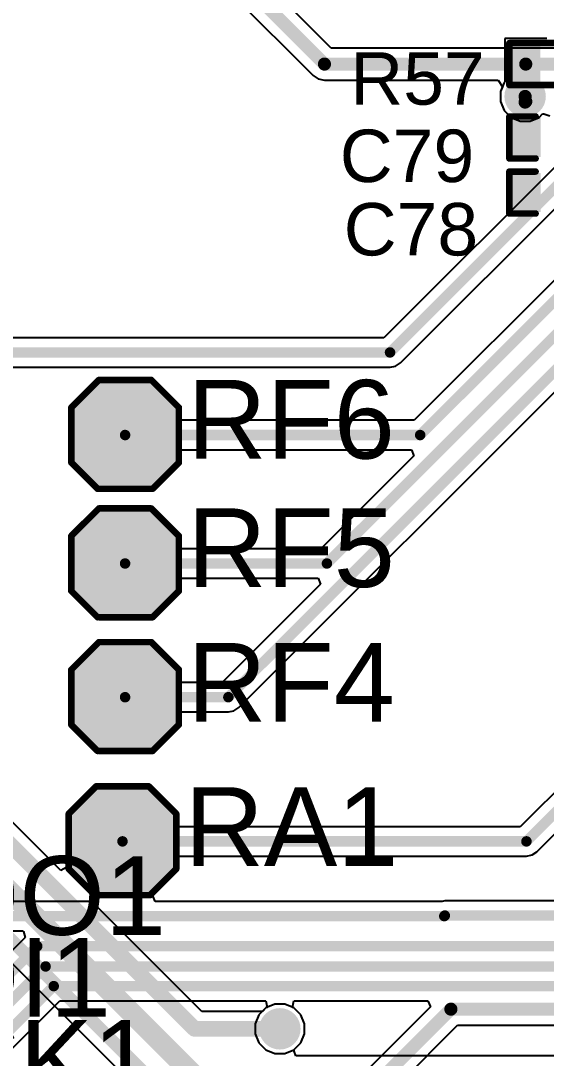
# Model space of a CAD drawing. Header units: millimetres. Extents: x -0.13 to 3.86, y -0.01 to 4.3.
# Drawn here: x 0.467 to 0.868, y 2.012 to 2.803 of the extents above; entities that cross this region are included whole.
import ezdxf

# ---------------------------------------------------------------- set-up
doc = ezdxf.new("R2010")
doc.units = ezdxf.units.MM
doc.header["$MEASUREMENT"] = 0
for name, color, linetype in [('BottomLayer', 5, 'Continuous'), ('BottomSolder', 6, 'Continuous'), ('MultiLayer', 9, 'Continuous'), ('PadHoleLayer', 156, 'Continuous'), ('TopLayer', 1, 'Continuous'), ('TopOverlay', 2, 'Continuous'), ('TopPaste', 8, 'Continuous'), ('TopSolder', 216, 'Continuous'), ('ViaHoleLayer', 16, 'Continuous')]:
    doc.layers.add(name, color=color, linetype=linetype)
doc.styles.add('Arial', font='arial.ttf', dxfattribs={"height": 0.2})

# ---------------------------------------------------------------- blocks, each defined once
blk = doc.blocks.new('C___0402_44')
at = {"layer": 'TopLayer'}
for points in [[(-0.0275, -0.0125), (-0.0275, 0.0125), (-0.0095, 0.0125), (-0.0095, -0.0125)], [(0.0095, -0.0125), (0.0095, 0.0125), (0.0275, 0.0125), (0.0275, -0.0125)]]:
    blk.add_hatch(color=1, dxfattribs=at).paths.add_polyline_path(points)
at = {"layer": 'TopPaste'}
for points in [[(-0.0275, -0.0125), (-0.0275, 0.0125), (-0.0095, 0.0125), (-0.0095, -0.0125)], [(0.0095, -0.0125), (0.0095, 0.0125), (0.0275, 0.0125), (0.0275, -0.0125)]]:
    blk.add_hatch(color=8, dxfattribs=at).paths.add_polyline_path(points)
at = {"layer": 'TopSolder'}
for points in [[(-0.02986, -0.01486), (-0.02986, 0.01486), (-0.00714, 0.01486), (-0.00714, -0.01486)], [(0.00714, -0.01486), (0.00714, 0.01486), (0.02986, 0.01486), (0.02986, -0.01486)]]:
    blk.add_hatch(color=216, dxfattribs=at).paths.add_polyline_path(points)
at = {"layer": 'TopOverlay', "const_width": 0.005}
for points in [[(-0.011, 0.016), (-0.031, 0.016)], [(-0.031, 0.016), (-0.031, -0.016)], [(0.031, 0.016), (0.011, 0.016)], [(0.031, 0.016), (0.031, -0.016)], [(-0.011, -0.016), (-0.031, -0.016)], [(0.031, -0.016), (0.011, -0.016)]]:
    blk.add_lwpolyline(points, dxfattribs=at)
at = {"layer": 'TopOverlay', "const_width": 0.0025}
for points in [[(-0.03225, 0.016, 1), (-0.02975, 0.016, 1)], [(-0.03225, 0.016, 1), (-0.02975, 0.016, 1)], [(-0.01225, 0.016, 1), (-0.00975, 0.016, 1)], [(0.00975, 0.016, 1), (0.01225, 0.016, 1)], [(0.02975, 0.016, 1), (0.03225, 0.016, 1)], [(0.02975, 0.016, 1), (0.03225, 0.016, 1)], [(-0.03225, -0.016, 1), (-0.02975, -0.016, 1)], [(-0.03225, -0.016, 1), (-0.02975, -0.016, 1)], [(-0.01225, -0.016, 1), (-0.00975, -0.016, 1)], [(0.00975, -0.016, 1), (0.01225, -0.016, 1)], [(0.02975, -0.016, 1), (0.03225, -0.016, 1)], [(0.02975, -0.016, 1), (0.03225, -0.016, 1)]]:
    blk.add_lwpolyline(points, format="xyb", close=True, dxfattribs=at)
blk = doc.blocks.new('C___0402_45')
at = {"layer": 'TopLayer'}
for points in [[(-0.0275, -0.0125), (-0.0275, 0.0125), (-0.0095, 0.0125), (-0.0095, -0.0125)], [(0.0095, -0.0125), (0.0095, 0.0125), (0.0275, 0.0125), (0.0275, -0.0125)]]:
    blk.add_hatch(color=1, dxfattribs=at).paths.add_polyline_path(points)
at = {"layer": 'TopPaste'}
for points in [[(-0.0275, -0.0125), (-0.0275, 0.0125), (-0.0095, 0.0125), (-0.0095, -0.0125)], [(0.0095, -0.0125), (0.0095, 0.0125), (0.0275, 0.0125), (0.0275, -0.0125)]]:
    blk.add_hatch(color=8, dxfattribs=at).paths.add_polyline_path(points)
at = {"layer": 'TopSolder'}
for points in [[(-0.02986, -0.01486), (-0.02986, 0.01486), (-0.00714, 0.01486), (-0.00714, -0.01486)], [(0.00714, -0.01486), (0.00714, 0.01486), (0.02986, 0.01486), (0.02986, -0.01486)]]:
    blk.add_hatch(color=216, dxfattribs=at).paths.add_polyline_path(points)
at = {"layer": 'TopOverlay', "const_width": 0.005}
for points in [[(-0.011, 0.016), (-0.031, 0.016)], [(-0.031, 0.016), (-0.031, -0.016)], [(0.031, 0.016), (0.011, 0.016)], [(0.031, 0.016), (0.031, -0.016)], [(-0.011, -0.016), (-0.031, -0.016)], [(0.031, -0.016), (0.011, -0.016)]]:
    blk.add_lwpolyline(points, dxfattribs=at)
at = {"layer": 'TopOverlay', "const_width": 0.0025}
for points in [[(-0.03225, 0.016, 1), (-0.02975, 0.016, 1)], [(-0.03225, 0.016, 1), (-0.02975, 0.016, 1)], [(-0.01225, 0.016, 1), (-0.00975, 0.016, 1)], [(0.00975, 0.016, 1), (0.01225, 0.016, 1)], [(0.02975, 0.016, 1), (0.03225, 0.016, 1)], [(0.02975, 0.016, 1), (0.03225, 0.016, 1)], [(-0.03225, -0.016, 1), (-0.02975, -0.016, 1)], [(-0.03225, -0.016, 1), (-0.02975, -0.016, 1)], [(-0.01225, -0.016, 1), (-0.00975, -0.016, 1)], [(0.00975, -0.016, 1), (0.01225, -0.016, 1)], [(0.02975, -0.016, 1), (0.03225, -0.016, 1)], [(0.02975, -0.016, 1), (0.03225, -0.016, 1)]]:
    blk.add_lwpolyline(points, format="xyb", close=True, dxfattribs=at)
blk = doc.blocks.new('T____P______TH_1_8___H_________0_92___61')
at = {"layer": 'BottomLayer'}
blk.add_hatch(color=5, dxfattribs=at).paths.add_polyline_path([(0.01772, 0.03543), (-0.01772, 0.03543), (-0.03543, 0.01772), (-0.03543, -0.01772), (-0.01772, -0.03543), (0.01772, -0.03543), (0.03543, -0.01772), (0.03543, 0.01772)])
at = {"layer": 'BottomSolder'}
blk.add_hatch(color=6, dxfattribs=at).paths.add_polyline_path([(0.01972, 0.03943), (-0.01972, 0.03943), (-0.03943, 0.01972), (-0.03943, -0.01972), (-0.01972, -0.03943), (0.01972, -0.03943), (0.03943, -0.01972), (0.03943, 0.01972)])
at = {"layer": 'MultiLayer'}
blk.add_hatch(color=9, dxfattribs=at).paths.add_polyline_path([(0.01772, 0.03543), (-0.01772, 0.03543), (-0.03543, 0.01772), (-0.03543, -0.01772), (-0.01772, -0.03543), (0.01772, -0.03543), (0.03543, -0.01772), (0.03543, 0.01772)])
at = {"layer": 'PadHoleLayer'}
h = blk.add_hatch(color=156, dxfattribs=at)
edge = h.paths.add_edge_path()
edge.add_arc((0, 0), 0.01811, 0, 360)
at = {"layer": 'TopLayer'}
blk.add_hatch(color=1, dxfattribs=at).paths.add_polyline_path([(0.01772, 0.03543), (-0.01772, 0.03543), (-0.03543, 0.01772), (-0.03543, -0.01772), (-0.01772, -0.03543), (0.01772, -0.03543), (0.03543, -0.01772), (0.03543, 0.01772)])
at = {"layer": 'TopSolder'}
blk.add_hatch(color=216, dxfattribs=at).paths.add_polyline_path([(0.01972, 0.03943), (-0.01972, 0.03943), (-0.03943, 0.01972), (-0.03943, -0.01972), (-0.01972, -0.03943), (0.01972, -0.03943), (0.03943, -0.01972), (0.03943, 0.01972)])
at = {"layer": 'TopOverlay', "const_width": 0.005}
for points in [[(-0.041, 0.021), (-0.02, 0.042)], [(-0.02, 0.042), (0.02, 0.042)], [(0.02, 0.042), (0.041, 0.021)], [(-0.041, -0.021), (-0.041, 0.021)], [(0.041, -0.021), (0.041, 0.021)], [(-0.041, -0.021), (-0.021, -0.041)], [(0.021, -0.041), (0.041, -0.021)], [(-0.02, -0.041), (0.021, -0.041)]]:
    blk.add_lwpolyline(points, dxfattribs=at)
at = {"layer": 'TopOverlay', "const_width": 0.0025}
for points in [[(-0.02125, 0.042, 1), (-0.01875, 0.042, 1)], [(-0.02125, 0.042, 1), (-0.01875, 0.042, 1)], [(0.01875, 0.042, 1), (0.02125, 0.042, 1)], [(0.01875, 0.042, 1), (0.02125, 0.042, 1)], [(-0.04225, 0.021, 1), (-0.03975, 0.021, 1)], [(-0.04225, 0.021, 1), (-0.03975, 0.021, 1)], [(0.03975, 0.021, 1), (0.04225, 0.021, 1)], [(0.03975, 0.021, 1), (0.04225, 0.021, 1)], [(-0.04225, -0.021, 1), (-0.03975, -0.021, 1)], [(-0.04225, -0.021, 1), (-0.03975, -0.021, 1)], [(0.03975, -0.021, 1), (0.04225, -0.021, 1)], [(0.03975, -0.021, 1), (0.04225, -0.021, 1)], [(-0.02225, -0.041, 1), (-0.01975, -0.041, 1)], [(-0.02125, -0.041, 1), (-0.01875, -0.041, 1)], [(0.01975, -0.041, 1), (0.02225, -0.041, 1)], [(0.01975, -0.041, 1), (0.02225, -0.041, 1)]]:
    blk.add_lwpolyline(points, format="xyb", close=True, dxfattribs=at)
blk = doc.blocks.new('T____P______TH_1_8___H_________0_92___62')
at = {"layer": 'BottomLayer'}
blk.add_hatch(color=5, dxfattribs=at).paths.add_polyline_path([(0.01772, 0.03543), (-0.01772, 0.03543), (-0.03543, 0.01772), (-0.03543, -0.01772), (-0.01772, -0.03543), (0.01772, -0.03543), (0.03543, -0.01772), (0.03543, 0.01772)])
at = {"layer": 'BottomSolder'}
blk.add_hatch(color=6, dxfattribs=at).paths.add_polyline_path([(0.01972, 0.03943), (-0.01972, 0.03943), (-0.03943, 0.01972), (-0.03943, -0.01972), (-0.01972, -0.03943), (0.01972, -0.03943), (0.03943, -0.01972), (0.03943, 0.01972)])
at = {"layer": 'MultiLayer'}
blk.add_hatch(color=9, dxfattribs=at).paths.add_polyline_path([(0.01772, 0.03543), (-0.01772, 0.03543), (-0.03543, 0.01772), (-0.03543, -0.01772), (-0.01772, -0.03543), (0.01772, -0.03543), (0.03543, -0.01772), (0.03543, 0.01772)])
at = {"layer": 'PadHoleLayer'}
h = blk.add_hatch(color=156, dxfattribs=at)
edge = h.paths.add_edge_path()
edge.add_arc((0, 0), 0.01811, 0, 360)
at = {"layer": 'TopLayer'}
blk.add_hatch(color=1, dxfattribs=at).paths.add_polyline_path([(0.01772, 0.03543), (-0.01772, 0.03543), (-0.03543, 0.01772), (-0.03543, -0.01772), (-0.01772, -0.03543), (0.01772, -0.03543), (0.03543, -0.01772), (0.03543, 0.01772)])
at = {"layer": 'TopSolder'}
blk.add_hatch(color=216, dxfattribs=at).paths.add_polyline_path([(0.01972, 0.03943), (-0.01972, 0.03943), (-0.03943, 0.01972), (-0.03943, -0.01972), (-0.01972, -0.03943), (0.01972, -0.03943), (0.03943, -0.01972), (0.03943, 0.01972)])
at = {"layer": 'TopOverlay', "const_width": 0.005}
for points in [[(-0.041, 0.021), (-0.02, 0.042)], [(-0.02, 0.042), (0.02, 0.042)], [(0.02, 0.042), (0.041, 0.021)], [(-0.041, -0.021), (-0.041, 0.021)], [(0.041, -0.021), (0.041, 0.021)], [(-0.041, -0.021), (-0.021, -0.041)], [(0.021, -0.041), (0.041, -0.021)], [(-0.02, -0.041), (0.021, -0.041)]]:
    blk.add_lwpolyline(points, dxfattribs=at)
at = {"layer": 'TopOverlay', "const_width": 0.0025}
for points in [[(-0.02125, 0.042, 1), (-0.01875, 0.042, 1)], [(-0.02125, 0.042, 1), (-0.01875, 0.042, 1)], [(0.01875, 0.042, 1), (0.02125, 0.042, 1)], [(0.01875, 0.042, 1), (0.02125, 0.042, 1)], [(-0.04225, 0.021, 1), (-0.03975, 0.021, 1)], [(-0.04225, 0.021, 1), (-0.03975, 0.021, 1)], [(0.03975, 0.021, 1), (0.04225, 0.021, 1)], [(0.03975, 0.021, 1), (0.04225, 0.021, 1)], [(-0.04225, -0.021, 1), (-0.03975, -0.021, 1)], [(-0.04225, -0.021, 1), (-0.03975, -0.021, 1)], [(0.03975, -0.021, 1), (0.04225, -0.021, 1)], [(0.03975, -0.021, 1), (0.04225, -0.021, 1)], [(-0.02225, -0.041, 1), (-0.01975, -0.041, 1)], [(-0.02125, -0.041, 1), (-0.01875, -0.041, 1)], [(0.01975, -0.041, 1), (0.02225, -0.041, 1)], [(0.01975, -0.041, 1), (0.02225, -0.041, 1)]]:
    blk.add_lwpolyline(points, format="xyb", close=True, dxfattribs=at)
blk = doc.blocks.new('T____P______TH_1_8___H_________0_92___64')
at = {"layer": 'BottomLayer'}
blk.add_hatch(color=5, dxfattribs=at).paths.add_polyline_path([(0.01772, 0.03543), (-0.01772, 0.03543), (-0.03543, 0.01772), (-0.03543, -0.01772), (-0.01772, -0.03543), (0.01772, -0.03543), (0.03543, -0.01772), (0.03543, 0.01772)])
at = {"layer": 'BottomSolder'}
blk.add_hatch(color=6, dxfattribs=at).paths.add_polyline_path([(0.01972, 0.03943), (-0.01972, 0.03943), (-0.03943, 0.01972), (-0.03943, -0.01972), (-0.01972, -0.03943), (0.01972, -0.03943), (0.03943, -0.01972), (0.03943, 0.01972)])
at = {"layer": 'MultiLayer'}
blk.add_hatch(color=9, dxfattribs=at).paths.add_polyline_path([(0.01772, 0.03543), (-0.01772, 0.03543), (-0.03543, 0.01772), (-0.03543, -0.01772), (-0.01772, -0.03543), (0.01772, -0.03543), (0.03543, -0.01772), (0.03543, 0.01772)])
at = {"layer": 'PadHoleLayer'}
h = blk.add_hatch(color=156, dxfattribs=at)
edge = h.paths.add_edge_path()
edge.add_arc((0, 0), 0.01811, 0, 360)
at = {"layer": 'TopLayer'}
blk.add_hatch(color=1, dxfattribs=at).paths.add_polyline_path([(0.01772, 0.03543), (-0.01772, 0.03543), (-0.03543, 0.01772), (-0.03543, -0.01772), (-0.01772, -0.03543), (0.01772, -0.03543), (0.03543, -0.01772), (0.03543, 0.01772)])
at = {"layer": 'TopSolder'}
blk.add_hatch(color=216, dxfattribs=at).paths.add_polyline_path([(0.01972, 0.03943), (-0.01972, 0.03943), (-0.03943, 0.01972), (-0.03943, -0.01972), (-0.01972, -0.03943), (0.01972, -0.03943), (0.03943, -0.01972), (0.03943, 0.01972)])
at = {"layer": 'TopOverlay', "const_width": 0.005}
for points in [[(-0.041, 0.021), (-0.02, 0.042)], [(-0.02, 0.042), (0.02, 0.042)], [(0.02, 0.042), (0.041, 0.021)], [(-0.041, -0.021), (-0.041, 0.021)], [(0.041, -0.021), (0.041, 0.021)], [(-0.041, -0.021), (-0.021, -0.041)], [(0.021, -0.041), (0.041, -0.021)], [(-0.02, -0.041), (0.021, -0.041)]]:
    blk.add_lwpolyline(points, dxfattribs=at)
at = {"layer": 'TopOverlay', "const_width": 0.0025}
for points in [[(-0.02125, 0.042, 1), (-0.01875, 0.042, 1)], [(-0.02125, 0.042, 1), (-0.01875, 0.042, 1)], [(0.01875, 0.042, 1), (0.02125, 0.042, 1)], [(0.01875, 0.042, 1), (0.02125, 0.042, 1)], [(-0.04225, 0.021, 1), (-0.03975, 0.021, 1)], [(-0.04225, 0.021, 1), (-0.03975, 0.021, 1)], [(0.03975, 0.021, 1), (0.04225, 0.021, 1)], [(0.03975, 0.021, 1), (0.04225, 0.021, 1)], [(-0.04225, -0.021, 1), (-0.03975, -0.021, 1)], [(-0.04225, -0.021, 1), (-0.03975, -0.021, 1)], [(0.03975, -0.021, 1), (0.04225, -0.021, 1)], [(0.03975, -0.021, 1), (0.04225, -0.021, 1)], [(-0.02225, -0.041, 1), (-0.01975, -0.041, 1)], [(-0.02125, -0.041, 1), (-0.01875, -0.041, 1)], [(0.01975, -0.041, 1), (0.02225, -0.041, 1)], [(0.01975, -0.041, 1), (0.02225, -0.041, 1)]]:
    blk.add_lwpolyline(points, format="xyb", close=True, dxfattribs=at)
blk = doc.blocks.new('T____P______TH_1_8___H_________0_92___73')
at = {"layer": 'BottomLayer'}
blk.add_hatch(color=5, dxfattribs=at).paths.add_polyline_path([(0.01772, 0.03543), (-0.01772, 0.03543), (-0.03543, 0.01772), (-0.03543, -0.01772), (-0.01772, -0.03543), (0.01772, -0.03543), (0.03543, -0.01772), (0.03543, 0.01772)])
at = {"layer": 'BottomSolder'}
blk.add_hatch(color=6, dxfattribs=at).paths.add_polyline_path([(0.01972, 0.03943), (-0.01972, 0.03943), (-0.03943, 0.01972), (-0.03943, -0.01972), (-0.01972, -0.03943), (0.01972, -0.03943), (0.03943, -0.01972), (0.03943, 0.01972)])
at = {"layer": 'MultiLayer'}
blk.add_hatch(color=9, dxfattribs=at).paths.add_polyline_path([(0.01772, 0.03543), (-0.01772, 0.03543), (-0.03543, 0.01772), (-0.03543, -0.01772), (-0.01772, -0.03543), (0.01772, -0.03543), (0.03543, -0.01772), (0.03543, 0.01772)])
at = {"layer": 'PadHoleLayer'}
h = blk.add_hatch(color=156, dxfattribs=at)
edge = h.paths.add_edge_path()
edge.add_arc((0, 0), 0.01811, 0, 360)
at = {"layer": 'TopLayer'}
blk.add_hatch(color=1, dxfattribs=at).paths.add_polyline_path([(0.01772, 0.03543), (-0.01772, 0.03543), (-0.03543, 0.01772), (-0.03543, -0.01772), (-0.01772, -0.03543), (0.01772, -0.03543), (0.03543, -0.01772), (0.03543, 0.01772)])
at = {"layer": 'TopSolder'}
blk.add_hatch(color=216, dxfattribs=at).paths.add_polyline_path([(0.01972, 0.03943), (-0.01972, 0.03943), (-0.03943, 0.01972), (-0.03943, -0.01972), (-0.01972, -0.03943), (0.01972, -0.03943), (0.03943, -0.01972), (0.03943, 0.01972)])
at = {"layer": 'TopOverlay', "const_width": 0.005}
for points in [[(-0.041, 0.021), (-0.02, 0.042)], [(-0.02, 0.042), (0.02, 0.042)], [(0.02, 0.042), (0.041, 0.021)], [(-0.041, -0.021), (-0.041, 0.021)], [(0.041, -0.021), (0.041, 0.021)], [(-0.041, -0.021), (-0.021, -0.041)], [(0.021, -0.041), (0.041, -0.021)], [(-0.02, -0.041), (0.021, -0.041)]]:
    blk.add_lwpolyline(points, dxfattribs=at)
at = {"layer": 'TopOverlay', "const_width": 0.0025}
for points in [[(-0.02125, 0.042, 1), (-0.01875, 0.042, 1)], [(-0.02125, 0.042, 1), (-0.01875, 0.042, 1)], [(0.01875, 0.042, 1), (0.02125, 0.042, 1)], [(0.01875, 0.042, 1), (0.02125, 0.042, 1)], [(-0.04225, 0.021, 1), (-0.03975, 0.021, 1)], [(-0.04225, 0.021, 1), (-0.03975, 0.021, 1)], [(0.03975, 0.021, 1), (0.04225, 0.021, 1)], [(0.03975, 0.021, 1), (0.04225, 0.021, 1)], [(-0.04225, -0.021, 1), (-0.03975, -0.021, 1)], [(-0.04225, -0.021, 1), (-0.03975, -0.021, 1)], [(0.03975, -0.021, 1), (0.04225, -0.021, 1)], [(0.03975, -0.021, 1), (0.04225, -0.021, 1)], [(-0.02225, -0.041, 1), (-0.01975, -0.041, 1)], [(-0.02125, -0.041, 1), (-0.01875, -0.041, 1)], [(0.01975, -0.041, 1), (0.02225, -0.041, 1)], [(0.01975, -0.041, 1), (0.02225, -0.041, 1)]]:
    blk.add_lwpolyline(points, format="xyb", close=True, dxfattribs=at)
blk = doc.blocks.new('R___0402_98')
at = {"layer": 'TopLayer'}
for points in [[(-0.0275, -0.0125), (-0.0275, 0.0125), (-0.0095, 0.0125), (-0.0095, -0.0125)], [(0.0095, -0.0125), (0.0095, 0.0125), (0.0275, 0.0125), (0.0275, -0.0125)]]:
    blk.add_hatch(color=1, dxfattribs=at).paths.add_polyline_path(points)
at = {"layer": 'TopPaste'}
for points in [[(-0.0275, -0.0125), (-0.0275, 0.0125), (-0.0095, 0.0125), (-0.0095, -0.0125)], [(0.0095, -0.0125), (0.0095, 0.0125), (0.0275, 0.0125), (0.0275, -0.0125)]]:
    blk.add_hatch(color=8, dxfattribs=at).paths.add_polyline_path(points)
at = {"layer": 'TopSolder'}
for points in [[(-0.02966, -0.01467), (-0.02966, 0.01467), (-0.00733, 0.01467), (-0.00733, -0.01467)], [(0.00734, -0.01467), (0.00734, 0.01467), (0.02967, 0.01467), (0.02967, -0.01467)]]:
    blk.add_hatch(color=216, dxfattribs=at).paths.add_polyline_path(points)
at = {"layer": 'TopOverlay'}
for points, const_width in [([(-0.031, -0.016), (-0.031, 0.016)], 0.005), ([(-0.031, 0.016), (0.031, 0.016)], 0.005), ([(0.031, -0.016), (0.031, 0.016)], 0.005), ([(-0.031, -0.016), (0.031, -0.016)], 0.005), ([(-0.032, -0.017), (0.032, -0.017)], 0.000127)]:
    blk.add_lwpolyline(points, dxfattribs=dict(at, const_width=const_width))
for points, const_width in [([(-0.03225, 0.016, 1), (-0.02975, 0.016, 1)], 0.0025), ([(-0.03225, 0.016, 1), (-0.02975, 0.016, 1)], 0.0025), ([(0.02975, 0.016, 1), (0.03225, 0.016, 1)], 0.0025), ([(0.02975, 0.016, 1), (0.03225, 0.016, 1)], 0.0025), ([(-0.03225, -0.016, 1), (-0.02975, -0.016, 1)], 0.0025), ([(-0.03225, -0.016, 1), (-0.02975, -0.016, 1)], 0.0025), ([(0.02975, -0.016, 1), (0.03225, -0.016, 1)], 0.0025), ([(0.02975, -0.016, 1), (0.03225, -0.016, 1)], 0.0025), ([(-0.03203, -0.017, 1), (-0.03197, -0.017, 1)], 0.0000635), ([(0.03197, -0.017, 1), (0.03203, -0.017, 1)], 0.0000635)]:
    blk.add_lwpolyline(points, format="xyb", close=True, dxfattribs=dict(at, const_width=const_width))

msp = doc.modelspace()

# ---------------------------------------------------------------- hatches: boundary and pattern name
at = {"layer": 'BottomLayer'}
h = msp.add_hatch(color=5, dxfattribs=at)
edge = h.paths.add_edge_path()
edge.add_arc((0.852, 2.74531), 0.01181, 0, 360)
h = msp.add_hatch(color=5, dxfattribs=at)
edge = h.paths.add_edge_path()
edge.add_arc((0.665, 2.034), 0.01181, 0, 360)
at = {"layer": 'BottomSolder'}
h = msp.add_hatch(color=6, dxfattribs=at)
edge = h.paths.add_edge_path()
edge.add_arc((0.852, 2.74531), 0.01581, 0, 360)
h = msp.add_hatch(color=6, dxfattribs=at)
edge = h.paths.add_edge_path()
edge.add_arc((0.665, 2.034), 0.01581, 0, 360)
at = {"layer": 'TopLayer'}
h = msp.add_hatch(color=1, dxfattribs=at)
edge = h.paths.add_edge_path()
edge.add_arc((0.852, 2.74531), 0.01181, 0, 360)
h = msp.add_hatch(color=1, dxfattribs=at)
edge = h.paths.add_edge_path()
edge.add_arc((0.665, 2.034), 0.01181, 0, 360)
at = {"layer": 'ViaHoleLayer'}
h = msp.add_hatch(color=16, dxfattribs=at)
edge = h.paths.add_edge_path()
edge.add_arc((0.852, 2.74531), 0.00591, 0, 360)
h = msp.add_hatch(color=16, dxfattribs=at)
edge = h.paths.add_edge_path()
edge.add_arc((0.665, 2.034), 0.00591, 0, 360)

# ---------------------------------------------------------------- linework, layer by layer
at = {"layer": 'BottomLayer'}
for p, q in [((0.70407, 2.78224), (0.52765, 2.95865)), ((0.51393, 2.93776), (0.69035, 2.76135)), ((0.91063, 2.78224), (0.70407, 2.78224)), ((0.75693, 2.54207), (0.99465, 2.77978)), ((0.69035, 2.76135), (0.69432, 2.7587)), ((0.69432, 2.7587), (0.699, 2.75776)), ((0.699, 2.75776), (0.83139, 2.75776)), ((0.83139, 2.75776), (0.83473, 2.75276)), ((0.83473, 2.75276), (0.83319, 2.74905)), ((0.83319, 2.74905), (0.83319, 2.74157)), ((0.83319, 2.74157), (0.83605, 2.73466)), ((0.83605, 2.73466), (0.84134, 2.72936)), ((0.86266, 2.72936), (0.8653, 2.732)), ((0.8653, 2.732), (0.86626, 2.73205)), ((0.86626, 2.73205), (0.8709, 2.73054)), ((0.84134, 2.72936), (0.84826, 2.7265)), ((0.84826, 2.7265), (0.85574, 2.7265)), ((0.85574, 2.7265), (0.86266, 2.72936)), ((0.89645, 2.71331), (0.74435, 2.56122)), ((0.74435, 2.56122), (0.21, 2.56122)), ((0.75329, 2.53964), (0.75693, 2.54207)), ((0.21, 2.53878), (0.749, 2.53878)), ((0.749, 2.53878), (0.75329, 2.53964)), ((0.749, 2.53878), (0.749, 2.53878)), ((0.52578, 2.52943), (0.50457, 2.50822)), ((0.56822, 2.52943), (0.52578, 2.52943)), ((0.58943, 2.50822), (0.56822, 2.52943)), ((0.50457, 2.50822), (0.50457, 2.46578)), ((0.58943, 2.46578), (0.58943, 2.50822)), ((0.50457, 2.46578), (0.52578, 2.44457)), ((0.56822, 2.44457), (0.58943, 2.46578)), ((0.52578, 2.44457), (0.56822, 2.44457)), ((0.52578, 2.43143), (0.50457, 2.41022)), ((0.56822, 2.43143), (0.52578, 2.43143)), ((0.58943, 2.41022), (0.56822, 2.43143)), ((0.50457, 2.41022), (0.50457, 2.36778)), ((0.58943, 2.36778), (0.58943, 2.41022)), ((1.05278, 2.39265), (0.84835, 2.18822)), ((0.86093, 2.16907), (1.07193, 2.38007)), ((0.50457, 2.36778), (0.52578, 2.34657)), ((0.56822, 2.34657), (0.58943, 2.36778)), ((0.52578, 2.34657), (0.56822, 2.34657)), ((0.52578, 2.32943), (0.50457, 2.30822)), ((0.56822, 2.32943), (0.52578, 2.32943)), ((0.58943, 2.30822), (0.56822, 2.32943)), ((0.50457, 2.30822), (0.50457, 2.26578)), ((0.58943, 2.26578), (0.58943, 2.30822)), ((0.50457, 2.26578), (0.52578, 2.24457)), ((0.56822, 2.24457), (0.58943, 2.26578)), ((0.52578, 2.24457), (0.56822, 2.24457)), ((0.52378, 2.21943), (0.50257, 2.19822)), ((0.56622, 2.21943), (0.52378, 2.21943)), ((0.58743, 2.19822), (0.56622, 2.21943)), ((0.50257, 2.19822), (0.50257, 2.15578)), ((0.58743, 2.18822), (0.58743, 2.19822)), ((0.84835, 2.18822), (0.58743, 2.18822)), ((0.85729, 2.16664), (0.86093, 2.16907)), ((0.58743, 2.15578), (0.58743, 2.16578)), ((0.58743, 2.16578), (0.853, 2.16578)), ((0.853, 2.16578), (0.85729, 2.16664)), ((0.853, 2.16578), (0.853, 2.16578)), ((0.50257, 2.15578), (0.52214, 2.13622)), ((0.56787, 2.13622), (0.58743, 2.15578)), ((0.52006, 2.13122), (0.3397, 2.13122)), ((0.52214, 2.13622), (0.52006, 2.13122)), ((0.56994, 2.13122), (0.56787, 2.13622)), ((0.78875, 2.13122), (0.56994, 2.13122)), ((0.79079, 2.13162), (0.78875, 2.13122)), ((0.90476, 2.13162), (0.79079, 2.13162)), ((0.79079, 2.13162), (0.79079, 2.13162)), ((0.3397, 2.10878), (0.46909, 2.10878)), ((0.46909, 2.10878), (0.46946, 2.10831)), ((0.46946, 2.10831), (0.47092, 2.10378)), ((0.47092, 2.10378), (0.43585, 2.06872)), ((0.25393, 1.81207), (0.49724, 2.05538)), ((0.77986, 2.05076), (0.48991, 1.76081)), ((0.49724, 2.05538), (0.65439, 2.05538)), ((0.65539, 2.05038), (0.65434, 2.04995)), ((0.65439, 2.05538), (0.65539, 2.05038)), ((0.67461, 2.05038), (0.67561, 2.05538)), ((0.67566, 2.04995), (0.67461, 2.05038)), ((0.67561, 2.05538), (0.77794, 2.05538)), ((0.77794, 2.05538), (0.77986, 2.05076)), ((0.64905, 2.04466), (0.64619, 2.03774)), ((0.65434, 2.04995), (0.64905, 2.04466)), ((0.68095, 2.04466), (0.67566, 2.04995)), ((0.68381, 2.03774), (0.68095, 2.04466)), ((0.50721, 1.74351), (0.80047, 2.03676)), ((0.64619, 2.03774), (0.64619, 2.03026)), ((0.68381, 2.03026), (0.68381, 2.03774)), ((0.80047, 2.03676), (0.97563, 2.03676)), ((0.64619, 2.03026), (0.64905, 2.02334)), ((0.68095, 2.02334), (0.68381, 2.03026)), ((0.64905, 2.02334), (0.65434, 2.01805)), ((0.67566, 2.01805), (0.68095, 2.02334)), ((0.65434, 2.01805), (0.66126, 2.01519)), ((0.66126, 2.01519), (0.66874, 2.01519)), ((0.66874, 2.01519), (0.67566, 2.01805))]:
    msp.add_line(p, q, dxfattribs=at)
for points, const_width in [([(0.519, 2.95), (0.699, 2.77)], 0.01), ([(0.749, 2.55), (0.99, 2.791)], 0.008), ([(0.699, 2.77), (0.925, 2.77)], 0.01), ([(0.165, 2.55), (0.749, 2.55)], 0.008), ([(0.853, 2.177), (1.064, 2.388)], 0.008), ([(0.545, 2.177), (0.853, 2.177)], 0.008), ([(0.315, 2.12), (0.79038, 2.12)], 0.008), ([(0.79038, 2.12), (0.79079, 2.12041)], 0.008), ([(0.79079, 2.12041), (0.90941, 2.12041)], 0.008), ([(0.4405, 2.0575), (0.48, 2.097)], 0.008), ([(0.48, 2.097), (0.90721, 2.097)], 0.008), ([(0.39979, 1.995), (0.48638, 2.08159)], 0.008), ([(0.48638, 2.08159), (0.91338, 2.08159)], 0.008), ([(0.246, 1.82), (0.49259, 2.06659)], 0.008), ([(0.49259, 2.06659), (0.91959, 2.06659)], 0.008), ([(0.4884, 1.742), (0.7954, 2.049)], 0.01), ([(0.7954, 2.049), (0.99, 2.049)], 0.01)]:
    msp.add_lwpolyline(points, dxfattribs=dict(at, const_width=const_width))
for points, const_width in [([(0.6965, 2.77, 1), (0.7015, 2.77, 1)], 0.005), ([(0.6965, 2.77, 1), (0.7015, 2.77, 1)], 0.005), ([(0.747, 2.55, 1), (0.751, 2.55, 1)], 0.004), ([(0.747, 2.55, 1), (0.751, 2.55, 1)], 0.004), ([(0.543, 2.177, 1), (0.547, 2.177, 1)], 0.004), ([(0.851, 2.177, 1), (0.855, 2.177, 1)], 0.004), ([(0.851, 2.177, 1), (0.855, 2.177, 1)], 0.004), ([(0.78838, 2.12, 1), (0.79238, 2.12, 1)], 0.004), ([(0.78838, 2.12, 1), (0.79238, 2.12, 1)], 0.004), ([(0.78879, 2.12041, 1), (0.79279, 2.12041, 1)], 0.004), ([(0.78879, 2.12041, 1), (0.79279, 2.12041, 1)], 0.004), ([(0.478, 2.097, 1), (0.482, 2.097, 1)], 0.004), ([(0.478, 2.097, 1), (0.482, 2.097, 1)], 0.004), ([(0.48438, 2.08159, 1), (0.48838, 2.08159, 1)], 0.004), ([(0.48438, 2.08159, 1), (0.48838, 2.08159, 1)], 0.004), ([(0.49059, 2.06659, 1), (0.49459, 2.06659, 1)], 0.004), ([(0.49059, 2.06659, 1), (0.49459, 2.06659, 1)], 0.004), ([(0.7929, 2.049, 1), (0.7979, 2.049, 1)], 0.005), ([(0.7929, 2.049, 1), (0.7979, 2.049, 1)], 0.005)]:
    msp.add_lwpolyline(points, format="xyb", close=True, dxfattribs=dict(at, const_width=const_width))
at = {"layer": 'TopLayer'}
for p, q in [((0.8685, 2.7895), (0.8365, 2.7895)), ((0.8365, 2.7895), (0.8365, 2.75641)), ((0.83605, 2.75597), (0.83319, 2.74905)), ((0.8365, 2.75641), (0.83605, 2.75597)), ((0.83319, 2.74905), (0.83319, 2.74157)), ((0.83319, 2.74157), (0.83605, 2.73466)), ((0.83605, 2.73466), (0.84134, 2.72936)), ((0.86266, 2.72936), (0.8653, 2.732)), ((0.8653, 2.732), (0.86626, 2.73205)), ((0.86626, 2.73205), (0.8709, 2.73054)), ((0.84134, 2.72936), (0.84826, 2.7265)), ((0.84826, 2.7265), (0.85574, 2.7265)), ((0.85574, 2.7265), (0.86266, 2.72936)), ((0.9245, 2.65536), (0.76735, 2.49822)), ((0.63367, 2.27907), (0.9297, 2.5751)), ((0.52578, 2.52943), (0.50457, 2.50822)), ((0.56822, 2.52943), (0.52578, 2.52943)), ((0.58943, 2.50822), (0.56822, 2.52943)), ((0.50457, 2.50822), (0.50457, 2.46578)), ((0.58943, 2.49822), (0.58943, 2.50822)), ((0.76735, 2.49822), (0.58943, 2.49822)), ((0.58943, 2.46578), (0.58943, 2.47578)), ((0.58943, 2.47578), (0.76526, 2.47578)), ((0.76717, 2.47117), (0.69622, 2.40022)), ((0.76526, 2.47578), (0.76717, 2.47117)), ((0.50457, 2.46578), (0.52578, 2.44457)), ((0.56822, 2.44457), (0.58943, 2.46578)), ((0.52578, 2.44457), (0.56822, 2.44457)), ((0.52578, 2.43143), (0.50457, 2.41022)), ((0.56822, 2.43143), (0.52578, 2.43143)), ((0.58943, 2.41022), (0.56822, 2.43143)), ((0.50457, 2.41022), (0.50457, 2.36778)), ((0.58943, 2.40022), (0.58943, 2.41022)), ((0.69622, 2.40022), (0.58943, 2.40022)), ((0.58943, 2.36778), (0.58943, 2.37778)), ((0.58943, 2.37778), (0.69413, 2.37778)), ((0.69413, 2.37778), (0.69604, 2.37317)), ((0.50457, 2.36778), (0.52578, 2.34657)), ((0.56822, 2.34657), (0.58943, 2.36778)), ((0.69604, 2.37317), (0.62109, 2.29822)), ((0.498, 2.15475), (0.30025, 2.35249)), ((0.52578, 2.34657), (0.56822, 2.34657)), ((0.52578, 2.32943), (0.50457, 2.30822)), ((0.56822, 2.32943), (0.52578, 2.32943)), ((0.58943, 2.30822), (0.56822, 2.32943)), ((0.50457, 2.30822), (0.50457, 2.26578)), ((0.58943, 2.29822), (0.58943, 2.30822)), ((0.62109, 2.29822), (0.58943, 2.29822)), ((0.58943, 2.26578), (0.58943, 2.27578)), ((0.58943, 2.27578), (0.62574, 2.27578)), ((0.62574, 2.27578), (0.63003, 2.27664)), ((0.62574, 2.27578), (0.62574, 2.27578)), ((0.63003, 2.27664), (0.63367, 2.27907)), ((0.50457, 2.26578), (0.52578, 2.24457)), ((0.56822, 2.24457), (0.58943, 2.26578)), ((0.52578, 2.24457), (0.56822, 2.24457)), ((0.52378, 2.21943), (0.50257, 2.19822)), ((0.56622, 2.21943), (0.52378, 2.21943)), ((0.58743, 2.19822), (0.56622, 2.21943)), ((0.50257, 2.19822), (0.50257, 2.15725)), ((0.58743, 2.15578), (0.58743, 2.19822)), ((0.36293, 2.18176), (0.59935, 1.94535)), ((0.50257, 2.15725), (0.498, 2.15475)), ((0.56622, 2.13457), (0.58743, 2.15578)), ((0.52275, 2.13), (0.52525, 2.13457)), ((0.60549, 2.04725), (0.52275, 2.13)), ((0.52525, 2.13457), (0.56622, 2.13457)), ((0.66126, 2.05281), (0.65434, 2.04995)), ((0.66874, 2.05281), (0.66126, 2.05281)), ((0.67566, 2.04995), (0.66874, 2.05281)), ((0.65165, 2.04725), (0.60549, 2.04725)), ((0.65434, 2.04995), (0.65165, 2.04725)), ((0.68095, 2.04466), (0.67566, 2.04995)), ((0.68381, 2.03774), (0.68095, 2.04466)), ((0.68381, 2.03026), (0.68381, 2.03774)), ((0.68095, 2.02334), (0.68381, 2.03026)), ((0.6759, 2.01829), (0.68095, 2.02334)), ((0.67598, 2.01707), (0.6759, 2.01829)), ((0.67723, 2.01329), (0.67598, 2.01707)), ((1.14769, 2.01329), (0.67723, 2.01329))]:
    msp.add_line(p, q, dxfattribs=at)
for points, const_width in [([(0.8525, 2.7415), (0.8525, 2.77)], 0.01), ([(0.852, 2.741), (0.852, 2.74531)], 0.01), ([(0.852, 2.741), (0.8525, 2.7415)], 0.01), ([(0.772, 2.487), (0.9561, 2.6711)], 0.008), ([(0.70087, 2.389), (0.96329, 2.65142)], 0.008), ([(0.62574, 2.287), (0.97047, 2.63173)], 0.008), ([(0.547, 2.487), (0.772, 2.487)], 0.008), ([(0.547, 2.389), (0.70087, 2.389)], 0.008), ([(0.251, 2.347), (0.6, 1.998)], 0.016), ([(0.287, 2.347), (0.6, 2.034)], 0.012), ([(0.547, 2.287), (0.62574, 2.287)], 0.008), ([(0.368, 2.194), (0.608, 1.954)], 0.01), ([(0.6, 2.034), (0.665, 2.034)], 0.012), ([(0.665, 2.034), (0.667, 2.032)], 0.012)]:
    msp.add_lwpolyline(points, dxfattribs=dict(at, const_width=const_width))
for points, const_width in [([(0.85, 2.77, 1), (0.855, 2.77, 1)], 0.005), ([(0.8495, 2.74531, 1), (0.8545, 2.74531, 1)], 0.005), ([(0.8495, 2.741, 1), (0.8545, 2.741, 1)], 0.005), ([(0.8495, 2.741, 1), (0.8545, 2.741, 1)], 0.005), ([(0.85, 2.7415, 1), (0.855, 2.7415, 1)], 0.005), ([(0.85, 2.7415, 1), (0.855, 2.7415, 1)], 0.005), ([(0.545, 2.487, 1), (0.549, 2.487, 1)], 0.004), ([(0.77, 2.487, 1), (0.774, 2.487, 1)], 0.004), ([(0.77, 2.487, 1), (0.774, 2.487, 1)], 0.004), ([(0.545, 2.389, 1), (0.549, 2.389, 1)], 0.004), ([(0.69887, 2.389, 1), (0.70287, 2.389, 1)], 0.004), ([(0.69887, 2.389, 1), (0.70287, 2.389, 1)], 0.004), ([(0.545, 2.287, 1), (0.549, 2.287, 1)], 0.004), ([(0.62374, 2.287, 1), (0.62774, 2.287, 1)], 0.004), ([(0.62374, 2.287, 1), (0.62774, 2.287, 1)], 0.004), ([(0.597, 2.034, 1), (0.603, 2.034, 1)], 0.006), ([(0.597, 2.034, 1), (0.603, 2.034, 1)], 0.006), ([(0.662, 2.034, 1), (0.668, 2.034, 1)], 0.006), ([(0.662, 2.034, 1), (0.668, 2.034, 1)], 0.006), ([(0.664, 2.032, 1), (0.67, 2.032, 1)], 0.006)]:
    msp.add_lwpolyline(points, format="xyb", close=True, dxfattribs=dict(at, const_width=const_width))

# ---------------------------------------------------------------- block references
for name, p in [('R___0402_98', (0.871, 2.77)), ('T____P______TH_1_8___H_________0_92___61', (0.547, 2.487)), ('T____P______TH_1_8___H_________0_92___62', (0.547, 2.389)), ('T____P______TH_1_8___H_________0_92___64', (0.547, 2.287)), ('T____P______TH_1_8___H_________0_92___73', (0.545, 2.177))]:
    msp.add_blockref(name, p)
at = {"rotation": 180}
for name, p in [('C___0402_45', (0.871, 2.714)), ('C___0402_44', (0.871, 2.672))]:
    msp.add_blockref(name, p, dxfattribs=at)

# ---------------------------------------------------------------- texts
at = {"layer": 'TopOverlay', "style": 'Arial'}
for s, height, p in [('R57', 0.04, (0.71868, 2.73901)), ('C79', 0.04, (0.71068, 2.68001)), ('C78', 0.04, (0.71368, 2.62401)), ('RF6', 0.06, (0.59433, 2.46903)), ('RF5', 0.06, (0.59433, 2.37103)), ('RF4', 0.06, (0.59433, 2.26832)), ('RA1', 0.06, (0.59233, 2.15833)), ('SDO1', 0.06, (0.35, 2.1057)), ('SDI1', 0.06, (0.35, 2.0432)), ('SCK1', 0.06, (0.35, 1.9807))]:
    msp.add_text(s, height=height, dxfattribs=at).set_placement(p)

doc.saveas('drawing.dxf')
